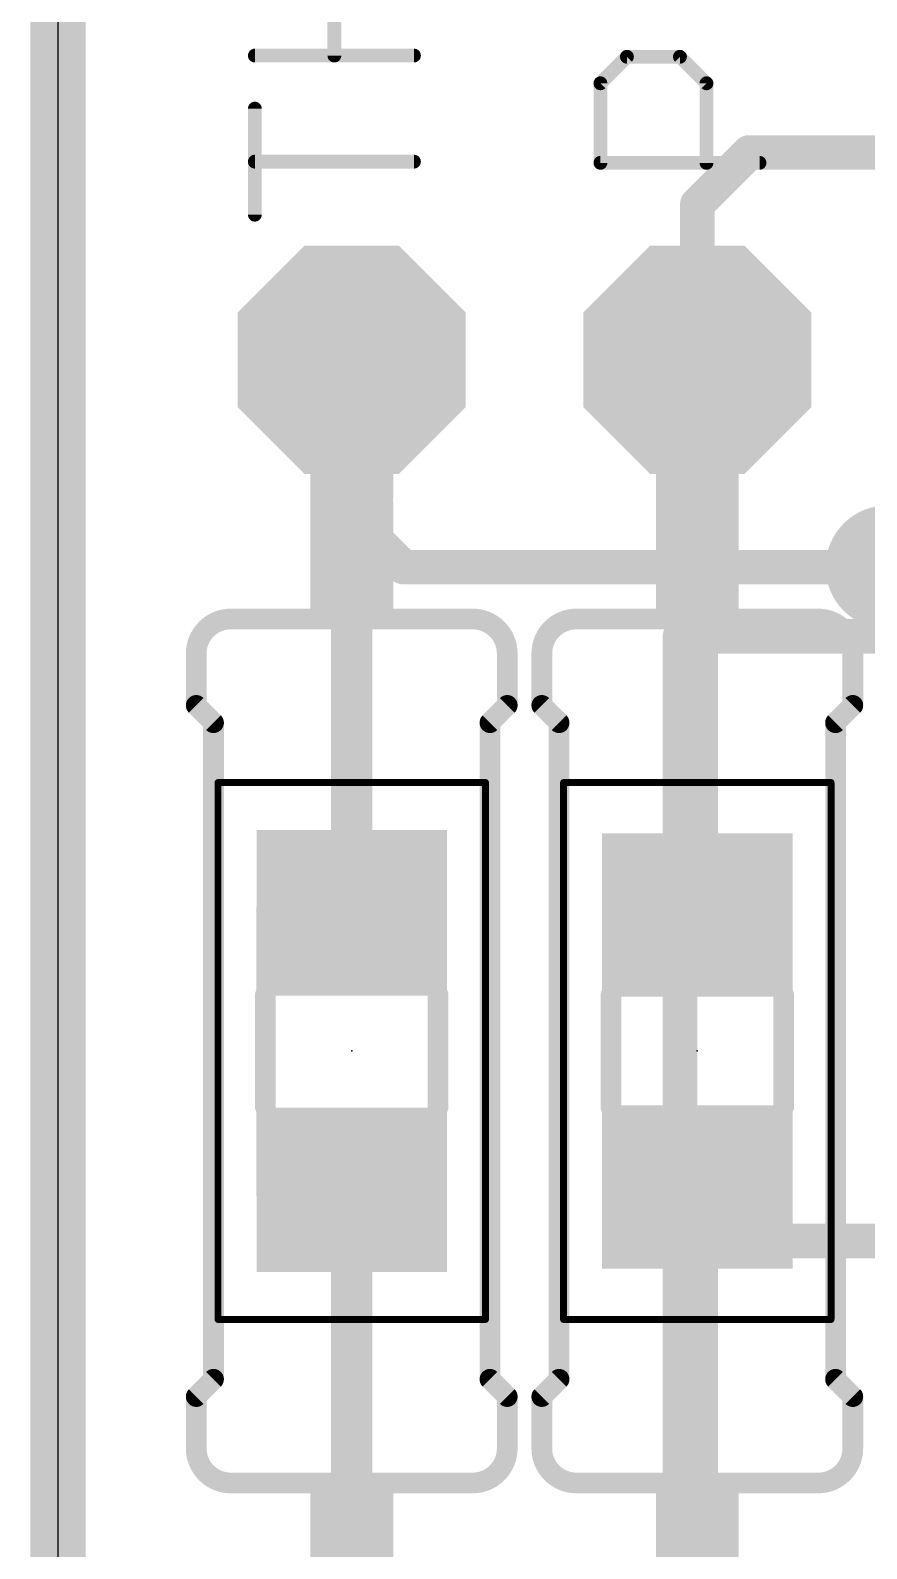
# Model space of a CAD drawing. Extents: x -0.2 to 35.2, y -0.2 to 35.2.
# Drawn here: x -0.2 to 5.94, y 13.87 to 25.03 of the extents above; entities that cross this region are included whole.
import ezdxf

# ---------------------------------------------------------------- set-up
doc = ezdxf.new("R2010")
doc.units = 0
for name, color, linetype in [('1', 12, 'CONTINUOUS'), ('16', 132, 'CONTINUOUS'), ('17', 110, 'CONTINUOUS'), ('18', 110, 'CONTINUOUS'), ('20', 53, 'CONTINUOUS'), ('21', 40, 'CONTINUOUS'), ('22', 6, 'CONTINUOUS'), ('23', 53, 'CONTINUOUS'), ('39', 12, 'CONTINUOUS'), ('51', 253, 'CONTINUOUS')]:
    doc.layers.add(name, color=color, linetype=linetype)

# ---------------------------------------------------------------- blocks, each defined once
blk = doc.blocks.new('RECT')
blk.add_solid([(-0.5, -0.5), (0.5, -0.5), (-0.5, 0.5), (0.5, 0.5)])
blk = doc.blocks.new('OCTAGONP')
at = {"const_width": 0.5}
blk.add_lwpolyline([(-0.25, -0.1036), (-0.25, 0.1036), (-0.1036, 0.25), (0.1036, 0.25), (0.25, 0.1036), (0.25, -0.1036), (0.1036, -0.25), (-0.1036, -0.25), (-0.25, -0.1036), (-0.25, 0.1036)], dxfattribs=at)
blk = doc.blocks.new('ROUNDV')
at = {"const_width": 0.5}
blk.add_lwpolyline([(0, -0.25, 1), (0, 0.25, 1), (0, -0.25)], format="xyb", dxfattribs=at)

msp = doc.modelspace()

# ---------------------------------------------------------------- linework, layer by layer
at = {"layer": '1'}
for points, const_width in [([(4.699, 23.749), (5.08, 24.13)], 0.254), ([(5.08, 24.13), (7.62, 24.13)], 0.254), ([(4.699, 22.606), (4.699, 23.749)], 0.254), ([(2.159, 18.526), (2.159, 22.626)], 0.3048), ([(4.699, 18.526), (4.699, 22.626)], 0.3048), ([(2.159, 13.026), (2.159, 16.426)], 0.3048), ([(4.699, 13.026), (4.699, 16.426)], 0.3048)]:
    msp.add_lwpolyline(points, dxfattribs=dict(at, const_width=const_width))
for points, const_width in [([(5.08, 24.1935, 1), (5.08, 24.0665)], 0.127), ([(5.1249, 24.0851, 1), (5.0351, 24.1749)], 0.127), ([(4.7625, 23.749, 1), (4.6355, 23.749)], 0.127), ([(4.6541, 23.7939, 1), (4.7439, 23.7041)], 0.127), ([(2.2352, 22.626, 1), (2.0828, 22.626)], 0.1524), ([(4.7752, 22.626, 1), (4.6228, 22.626)], 0.1524), ([(4.6355, 22.606, 1), (4.7625, 22.606)], 0.127), ([(2.0828, 18.526, 1), (2.2352, 18.526)], 0.1524), ([(4.6228, 18.526, 1), (4.7752, 18.526)], 0.1524), ([(2.2352, 16.426, 1), (2.0828, 16.426)], 0.1524), ([(4.7752, 16.426, 1), (4.6228, 16.426)], 0.1524)]:
    msp.add_lwpolyline(points, format="xyb", dxfattribs=dict(at, const_width=const_width))
at = {"layer": '16'}
for points, const_width in [([(0, 0), (0, 35)], 0.4064), ([(2.159, 22.606), (2.032, 22.479)], 0.254), ([(2.032, 22.479), (2.032, 21.59)], 0.254), ([(2.032, 21.59), (2.54, 21.082)], 0.254), ([(2.54, 21.082), (6.096, 21.082)], 0.254)]:
    msp.add_lwpolyline(points, dxfattribs=dict(at, const_width=const_width))
at = {"layer": '16', "const_width": 0.127}
for points in [[(2.2039, 22.5611, 1), (2.1141, 22.6509)], [(2.0955, 22.479, 1), (1.9685, 22.479)], [(1.9871, 22.5239, 1), (2.0769, 22.4341)], [(2.0769, 21.6349, 1), (1.9871, 21.5451)], [(1.9685, 21.59, 1), (2.0955, 21.59)], [(2.54, 21.1455, 1), (2.54, 21.0185)], [(2.4951, 21.0371, 1), (2.5849, 21.1269)]]:
    msp.add_lwpolyline(points, format="xyb", dxfattribs=at)
at = {"layer": '20'}
msp.add_line((0, 3), (0, 32), dxfattribs=at)
at = {"layer": '21'}
for points, const_width in [([(2.0315, 24.8422), (2.0315, 25.6218)], 0.1016), ([(2.6162, 24.8422), (1.4468, 24.8422)], 0.1016), ([(3.9868, 24.6385), (4.1817, 24.8334)], 0.1016), ([(4.1817, 24.8334), (4.5715, 24.8334)], 0.1016), ([(4.5715, 24.8334), (4.7664, 24.6385)], 0.1016), ([(3.9868, 24.0538), (3.9868, 24.6385)], 0.1016), ([(4.7664, 24.6385), (4.7664, 24.0538)], 0.1016), ([(1.4468, 23.6728), (1.4468, 24.4524)], 0.1016), ([(2.6162, 24.0626), (1.4468, 24.0626)], 0.1016), ([(5.1562, 24.0538), (3.9868, 24.0538)], 0.1016), ([(3.048, 20.701), (1.27, 20.701)], 0.1524), ([(5.588, 20.701), (3.81, 20.701)], 0.1524), ([(1.016, 20.447), (1.016, 20.066)], 0.1524), ([(3.302, 20.447), (3.302, 20.066)], 0.1524), ([(3.556, 20.447), (3.556, 20.066)], 0.1524), ([(5.842, 20.447), (5.842, 20.066)], 0.1524), ([(1.143, 19.939), (1.016, 20.066)], 0.1524), ([(3.175, 19.939), (3.302, 20.066)], 0.1524), ([(3.683, 19.939), (3.556, 20.066)], 0.1524), ([(5.715, 19.939), (5.842, 20.066)], 0.1524), ([(1.143, 19.939), (1.143, 15.113)], 0.1524), ([(3.175, 19.939), (3.175, 15.113)], 0.1524), ([(3.683, 19.939), (3.683, 15.113)], 0.1524), ([(5.715, 19.939), (5.715, 15.113)], 0.1524), ([(1.143, 15.113), (1.016, 14.986)], 0.1524), ([(3.175, 15.113), (3.302, 14.986)], 0.1524), ([(3.683, 15.113), (3.556, 14.986)], 0.1524), ([(5.715, 15.113), (5.842, 14.986)], 0.1524), ([(1.016, 14.605), (1.016, 14.986)], 0.1524), ([(3.302, 14.605), (3.302, 14.986)], 0.1524), ([(3.556, 14.605), (3.556, 14.986)], 0.1524), ([(5.842, 14.605), (5.842, 14.986)], 0.1524), ([(3.048, 14.351), (1.27, 14.351)], 0.1524), ([(5.588, 14.351), (3.81, 14.351)], 0.1524)]:
    msp.add_lwpolyline(points, dxfattribs=dict(at, const_width=const_width))
for points, const_width in [([(1.4468, 24.8676, 1), (1.4468, 24.8168)], 0.0508), ([(2.6162, 24.8168, 1), (2.6162, 24.8676)], 0.0508), ([(2.0061, 24.8422, 1), (2.0569, 24.8422)], 0.0508), ([(4.1817, 24.8588, 1), (4.1817, 24.808)], 0.0508), ([(4.1997, 24.8154, 1), (4.1637, 24.8514)], 0.0508), ([(4.5895, 24.8514, 1), (4.5535, 24.8154)], 0.0508), ([(4.5715, 24.808, 1), (4.5715, 24.8588)], 0.0508), ([(3.9688, 24.6565, 1), (4.0048, 24.6205)], 0.0508), ([(4.0122, 24.6385, 1), (3.9614, 24.6385)], 0.0508), ([(4.7918, 24.6385, 1), (4.741, 24.6385)], 0.0508), ([(4.7484, 24.6205, 1), (4.7844, 24.6565)], 0.0508), ([(1.4722, 24.4524, 1), (1.4214, 24.4524)], 0.0508), ([(1.4468, 24.088, 1), (1.4468, 24.0372)], 0.0508), ([(2.6162, 24.0372, 1), (2.6162, 24.088)], 0.0508), ([(3.9868, 24.0792, 1), (3.9868, 24.0284)], 0.0508), ([(5.1562, 24.0284, 1), (5.1562, 24.0792)], 0.0508), ([(3.9614, 24.0538, 1), (4.0122, 24.0538)], 0.0508), ([(4.741, 24.0538, 1), (4.7918, 24.0538)], 0.0508), ([(1.4214, 23.6728, 1), (1.4722, 23.6728)], 0.0508), ([(1.27, 20.701, 0.4142), (1.016, 20.447)], 0.1524), ([(1.27, 20.7391, 1), (1.27, 20.6629)], 0.0762), ([(1.27, 20.6629, 1), (1.27, 20.7391)], 0.0762), ([(3.302, 20.447, 0.4142), (3.048, 20.701)], 0.1524), ([(3.048, 20.7391, 1), (3.048, 20.6629)], 0.0762), ([(3.048, 20.6629, 1), (3.048, 20.7391)], 0.0762), ([(3.81, 20.701, 0.4142), (3.556, 20.447)], 0.1524), ([(3.81, 20.7391, 1), (3.81, 20.6629)], 0.0762), ([(3.81, 20.6629, 1), (3.81, 20.7391)], 0.0762), ([(5.842, 20.447, 0.4142), (5.588, 20.701)], 0.1524), ([(5.588, 20.7391, 1), (5.588, 20.6629)], 0.0762), ([(5.588, 20.6629, 1), (5.588, 20.7391)], 0.0762), ([(1.0541, 20.447, 1), (0.9779, 20.447)], 0.0762), ([(0.9779, 20.447, 1), (1.0541, 20.447)], 0.0762), ([(3.3401, 20.447, 1), (3.2639, 20.447)], 0.0762), ([(3.2639, 20.447, 1), (3.3401, 20.447)], 0.0762), ([(3.5941, 20.447, 1), (3.5179, 20.447)], 0.0762), ([(3.5179, 20.447, 1), (3.5941, 20.447)], 0.0762), ([(5.8801, 20.447, 1), (5.8039, 20.447)], 0.0762), ([(5.8039, 20.447, 1), (5.8801, 20.447)], 0.0762), ([(0.9779, 20.066, 1), (1.0541, 20.066)], 0.0762), ([(1.0429, 20.0929, 1), (0.9891, 20.0391)], 0.0762), ([(3.2639, 20.066, 1), (3.3401, 20.066)], 0.0762), ([(3.3289, 20.0391, 1), (3.2751, 20.0929)], 0.0762), ([(3.5179, 20.066, 1), (3.5941, 20.066)], 0.0762), ([(3.5829, 20.0929, 1), (3.5291, 20.0391)], 0.0762), ([(5.8039, 20.066, 1), (5.8801, 20.066)], 0.0762), ([(5.8689, 20.0391, 1), (5.8151, 20.0929)], 0.0762), ([(1.1811, 19.939, 1), (1.1049, 19.939)], 0.0762), ([(1.1161, 19.9121, 1), (1.1699, 19.9659)], 0.0762), ([(3.2131, 19.939, 1), (3.1369, 19.939)], 0.0762), ([(3.1481, 19.9659, 1), (3.2019, 19.9121)], 0.0762), ([(3.7211, 19.939, 1), (3.6449, 19.939)], 0.0762), ([(3.6561, 19.9121, 1), (3.7099, 19.9659)], 0.0762), ([(5.7531, 19.939, 1), (5.6769, 19.939)], 0.0762), ([(5.6881, 19.9659, 1), (5.7419, 19.9121)], 0.0762), ([(1.1699, 15.0861, 1), (1.1161, 15.1399)], 0.0762), ([(3.2019, 15.1399, 1), (3.1481, 15.0861)], 0.0762), ([(3.7099, 15.0861, 1), (3.6561, 15.1399)], 0.0762), ([(5.7419, 15.1399, 1), (5.6881, 15.0861)], 0.0762), ([(1.1049, 15.113, 1), (1.1811, 15.113)], 0.0762), ([(3.1369, 15.113, 1), (3.2131, 15.113)], 0.0762), ([(3.6449, 15.113, 1), (3.7211, 15.113)], 0.0762), ([(5.6769, 15.113, 1), (5.7531, 15.113)], 0.0762), ([(1.0541, 14.986, 1), (0.9779, 14.986)], 0.0762), ([(0.9891, 15.0129, 1), (1.0429, 14.9591)], 0.0762), ([(3.3401, 14.986, 1), (3.2639, 14.986)], 0.0762), ([(3.2751, 14.9591, 1), (3.3289, 15.0129)], 0.0762), ([(3.5941, 14.986, 1), (3.5179, 14.986)], 0.0762), ([(3.5291, 15.0129, 1), (3.5829, 14.9591)], 0.0762), ([(5.8801, 14.986, 1), (5.8039, 14.986)], 0.0762), ([(5.8151, 14.9591, 1), (5.8689, 15.0129)], 0.0762), ([(1.016, 14.605, 0.4142), (1.27, 14.351)], 0.1524), ([(1.0541, 14.605, 1), (0.9779, 14.605)], 0.0762), ([(0.9779, 14.605, 1), (1.0541, 14.605)], 0.0762), ([(3.048, 14.351, 0.4142), (3.302, 14.605)], 0.1524), ([(3.3401, 14.605, 1), (3.2639, 14.605)], 0.0762), ([(3.2639, 14.605, 1), (3.3401, 14.605)], 0.0762), ([(3.556, 14.605, 0.4142), (3.81, 14.351)], 0.1524), ([(3.5941, 14.605, 1), (3.5179, 14.605)], 0.0762), ([(3.5179, 14.605, 1), (3.5941, 14.605)], 0.0762), ([(5.588, 14.351, 0.4142), (5.842, 14.605)], 0.1524), ([(5.8801, 14.605, 1), (5.8039, 14.605)], 0.0762), ([(5.8039, 14.605, 1), (5.8801, 14.605)], 0.0762), ([(1.27, 14.3891, 1), (1.27, 14.3129)], 0.0762), ([(1.27, 14.3129, 1), (1.27, 14.3891)], 0.0762), ([(3.048, 14.3891, 1), (3.048, 14.3129)], 0.0762), ([(3.048, 14.3129, 1), (3.048, 14.3891)], 0.0762), ([(3.81, 14.3891, 1), (3.81, 14.3129)], 0.0762), ([(3.81, 14.3129, 1), (3.81, 14.3891)], 0.0762), ([(5.588, 14.3891, 1), (5.588, 14.3129)], 0.0762), ([(5.588, 14.3129, 1), (5.588, 14.3891)], 0.0762)]:
    msp.add_lwpolyline(points, format="xyb", dxfattribs=dict(at, const_width=const_width))
at = {"layer": '22', "const_width": 0.254}
for points in [[(4.572, 16.129), (4.572, 20.574)], [(4.572, 20.574), (29.718, 20.574)], [(4.572, 13.589), (4.572, 16.129)], [(4.572, 16.129), (29.718, 16.129)]]:
    msp.add_lwpolyline(points, dxfattribs=at)
at = {"layer": '22', "const_width": 0.127}
for points in [[(4.6355, 20.574, 1), (4.5085, 20.574)], [(4.572, 20.6375, 1), (4.572, 20.5105)], [(4.6355, 16.129, 1), (4.5085, 16.129)], [(4.572, 16.1925, 1), (4.572, 16.0655)], [(4.5085, 16.129, 1), (4.6355, 16.129)]]:
    msp.add_lwpolyline(points, format="xyb", dxfattribs=at)
at = {"layer": '23'}
for p in [(2.159, 17.526), (4.699, 17.526)]:
    msp.add_point(p, dxfattribs=at)
at = {"layer": '39', "const_width": 0.0508}
for points in [[(1.176, 15.553), (1.176, 19.499)], [(1.176, 19.499), (3.142, 19.499)], [(3.142, 19.499), (3.142, 15.553)], [(3.716, 15.553), (3.716, 19.499)], [(3.716, 19.499), (5.682, 19.499)], [(5.682, 19.499), (5.682, 15.553)], [(3.142, 15.553), (1.176, 15.553)], [(5.682, 15.553), (3.716, 15.553)]]:
    msp.add_lwpolyline(points, dxfattribs=at)
at = {"layer": '39', "const_width": 0.0254}
for points in [[(1.1887, 19.499, 1), (1.1633, 19.499)], [(1.176, 19.5117, 1), (1.176, 19.4863)], [(3.1547, 19.499, 1), (3.1293, 19.499)], [(3.142, 19.4863, 1), (3.142, 19.5117)], [(3.7287, 19.499, 1), (3.7033, 19.499)], [(3.716, 19.5117, 1), (3.716, 19.4863)], [(5.6947, 19.499, 1), (5.6693, 19.499)], [(5.682, 19.4863, 1), (5.682, 19.5117)], [(1.176, 15.5657, 1), (1.176, 15.5403)], [(1.1633, 15.553, 1), (1.1887, 15.553)], [(3.1293, 15.553, 1), (3.1547, 15.553)], [(3.142, 15.5403, 1), (3.142, 15.5657)], [(3.716, 15.5657, 1), (3.716, 15.5403)], [(3.7033, 15.553, 1), (3.7287, 15.553)], [(5.6693, 15.553, 1), (5.6947, 15.553)], [(5.682, 15.5403, 1), (5.682, 15.5657)]]:
    msp.add_lwpolyline(points, format="xyb", dxfattribs=at)
at = {"layer": '51'}
for points, const_width in [([(2.159, 22.606), (2.159, 21.59)], 0.6096), ([(4.699, 22.606), (4.699, 21.59)], 0.6096), ([(1.524, 17.116), (1.524, 17.936)], 0.1524), ([(2.794, 17.116), (2.794, 17.936)], 0.1524), ([(4.064, 17.116), (4.064, 17.936)], 0.1524), ([(5.334, 17.116), (5.334, 17.936)], 0.1524)]:
    msp.add_lwpolyline(points, dxfattribs=dict(at, const_width=const_width))
for points, const_width in [([(2.3114, 22.606, 1), (2.0066, 22.606)], 0.3048), ([(4.8514, 22.606, 1), (4.5466, 22.606)], 0.3048), ([(2.0066, 21.59, 1), (2.3114, 21.59)], 0.3048), ([(4.5466, 21.59, 1), (4.8514, 21.59)], 0.3048), ([(1.5621, 17.936, 1), (1.4859, 17.936)], 0.0762), ([(2.8321, 17.936, 1), (2.7559, 17.936)], 0.0762), ([(4.1021, 17.936, 1), (4.0259, 17.936)], 0.0762), ([(5.3721, 17.936, 1), (5.2959, 17.936)], 0.0762), ([(1.4859, 17.116, 1), (1.5621, 17.116)], 0.0762), ([(2.7559, 17.116, 1), (2.8321, 17.116)], 0.0762), ([(4.0259, 17.116, 1), (4.1021, 17.116)], 0.0762), ([(5.2959, 17.116, 1), (5.3721, 17.116)], 0.0762)]:
    msp.add_lwpolyline(points, format="xyb", dxfattribs=dict(at, const_width=const_width))

# ---------------------------------------------------------------- block references
at = {"layer": '1', "xscale": 1.2, "yscale": 1.4, "rotation": 90}
for p in [(2.159, 18.5514), (4.699, 18.526), (2.159, 16.5006), (4.699, 16.526)]:
    msp.add_blockref('RECT', p, dxfattribs=at)
at = {"layer": '17', "xscale": 1.6764, "yscale": 1.6764, "rotation": 90}
for p in [(2.159, 22.606), (2.159, 22.606), (4.699, 22.606), (4.699, 22.606)]:
    msp.add_blockref('OCTAGONP', p, dxfattribs=at)
at = {"layer": '18', "xscale": 0.908, "yscale": 0.908}
msp.add_blockref('ROUNDV', (6.096, 21.082), dxfattribs=at)
msp.add_blockref('ROUNDV', (6.096, 21.082), dxfattribs=at)
at = {"layer": '21', "rotation": 90}
for p, xscale, yscale in [((2.159, 21.1328), 0.8636, 0.6096), ((4.699, 21.1328), 0.8636, 0.6096), ((2.1575, 18.2574), 0.65, 1.4), ((2.1575, 16.7842), 0.65, 1.4), ((2.159, 13.9192), 0.8636, 0.6096), ((4.699, 13.9192), 0.8636, 0.6096)]:
    msp.add_blockref('RECT', p, dxfattribs=dict(at, xscale=xscale, yscale=yscale))
at = {"layer": '51', "xscale": 0.65, "yscale": 1.4, "rotation": 90}
for p in [(4.6975, 18.2574), (4.6975, 16.7842)]:
    msp.add_blockref('RECT', p, dxfattribs=at)

doc.saveas('drawing.dxf')
